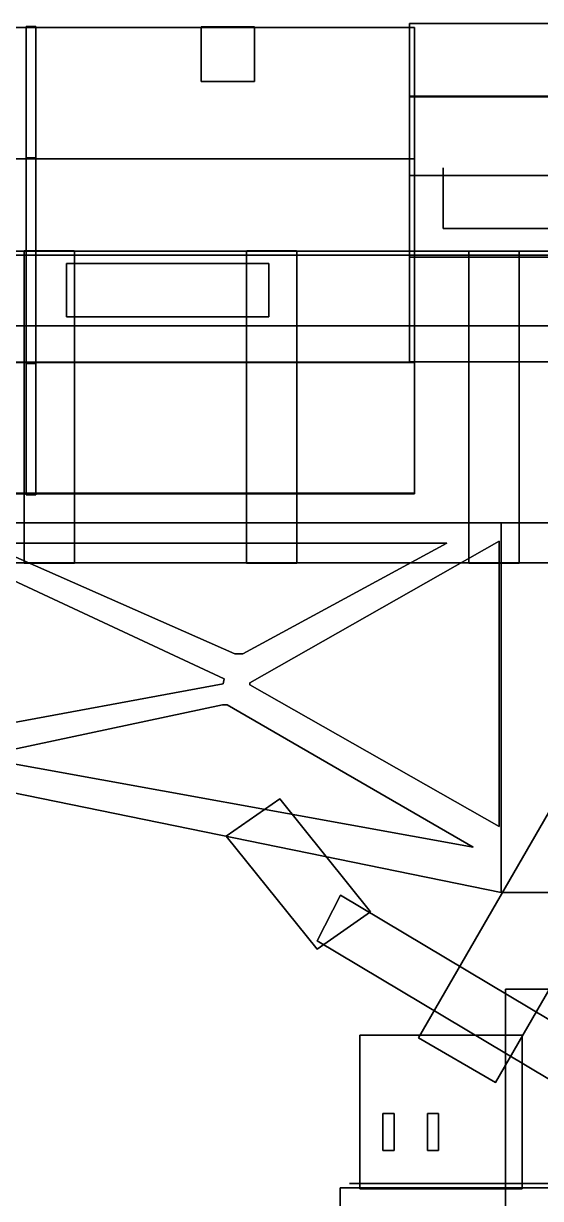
# Model space of a CAD drawing. Header units: metres. Extents: x -2105 to 1090, y 0 to 801.
# Drawn here: x -315 to -82, y 271 to 799 of the extents above; entities that cross this region are included whole.
import ezdxf

# ---------------------------------------------------------------- set-up
doc = ezdxf.new("R2010")
doc.units = ezdxf.units.M

msp = doc.modelspace()

# ---------------------------------------------------------------- linework, layer by layer
at = {"layer": 'layer1', "color": 1}
for points in [[(322.75421, 798.78442, 154.3288), (-141.1315, 798.78442, 154.3288), (-141.1315, 693.71082, 154.3288), (322.75421, 693.71082, 154.3288)], [(-141.1315, 798.78442, 154.3288), (-141.1315, 798.78442, -154.3288), (-141.1315, 693.71082, -154.3288), (-141.1315, 693.71082, 154.3288)], [(-141.1315, 798.78442, -154.3288), (322.75421, 798.78442, -154.3288), (322.75421, 693.71082, -154.3288), (-141.1315, 693.71082, -154.3288)], [(322.75421, 798.78442, -154.3288), (-141.1315, 798.78442, -154.3288), (-141.1315, 798.78442, 154.3288), (322.75421, 798.78442, 154.3288)], [(-138.93539, 797.03741, -34.3924), (-601.7312, 797.03741, -34.3924), (-601.7312, 587.5835, -34.3924), (-138.93539, 587.5835, -34.3924)], [(-138.93539, 738.00031, -155.3373), (-601.7312, 738.00031, -155.3373), (-601.7312, 797.03741, -34.3924), (-138.93539, 797.03741, -34.3924)], [(-138.93539, 797.03741, 34.3924), (-138.93539, 587.5835, 34.3924), (-601.7312, 587.5835, 34.3924), (-601.7312, 797.03741, 34.3924)], [(-138.93539, 738.00031, 155.3373), (-138.93539, 797.03741, 34.3924), (-601.7312, 797.03741, 34.3924), (-601.7312, 738.00031, 155.3373)], [(-309.22589, 737.92023, -155.62041), (-313.60959, 737.92023, -155.62041), (-313.60959, 797.27332, -34.5085), (-309.22589, 797.27332, -34.5085)], [(-309.22589, 737.92023, 155.62041), (-309.22589, 797.27332, 34.5085), (-313.60959, 797.27332, 34.5085), (-313.60959, 737.92023, 155.62041)], [(-309.20361, 586.92548, 33.4894), (-313.55511, 586.92548, 33.4894), (-313.55511, 797.40613, 33.4894), (-309.20361, 797.40613, 33.4894)], [(-309.20361, 586.92548, -33.4894), (-309.20361, 797.40613, -33.4894), (-313.55511, 797.40613, -33.4894), (-313.55511, 586.92548, -33.4894)], [(-210.9281, 772.75012, -84.2411), (-234.9415, 772.75012, -84.2411), (-234.9415, 797.27332, -34.5085), (-210.9281, 797.27332, -34.5085)], [(-210.9281, 772.75012, 84.2411), (-210.9281, 797.27332, 34.5085), (-234.9415, 797.27332, 34.5085), (-234.9415, 772.75012, 84.2411)], [(-138.93539, 738.00031, -155.3373), (-138.93539, 797.03741, -34.3924), (-138.93539, 587.5835, -34.3924), (-138.93539, 646.47321, -155.3373)], [(-138.93539, 738.00031, 155.3373), (-138.93539, 646.47321, 155.3373), (-138.93539, 587.5835, 34.3924), (-138.93539, 797.03741, 34.3924)], [(-141.1315, 766.05078, 666.46582), (-141.1315, 766.05078, -666.36871), (-141.1315, 730.39911, -654.58331), (-141.1315, 730.39911, 657.96667)], [(322.75421, 766.05078, -666.36871), (-141.1315, 766.05078, -666.36871), (-141.1315, 766.05078, 666.46582), (322.75421, 766.05078, 666.46582)], [(-141.1315, 765.8847, -666.36041), (-141.1315, 646.74469, -729.9787), (-141.1315, 646.74469, -694.32703), (-141.1315, 765.8847, -630.70868)], [(322.75421, 646.74469, -729.9787), (-141.1315, 646.74469, -729.9787), (-141.1315, 765.8847, -666.36041), (322.75421, 765.8847, -666.36041)], [(322.75421, 765.8847, -630.70868), (-141.1315, 765.8847, -630.70868), (-141.1315, 646.74469, -694.32703), (322.75421, 646.74469, -694.32703)], [(-141.1315, 765.8847, 666.36041), (-141.1315, 765.8847, 630.70868), (-141.1315, 646.74469, 694.32703), (-141.1315, 646.74469, 729.9787)], [(322.75421, 646.74469, 729.9787), (322.75421, 765.8847, 666.36041), (-141.1315, 765.8847, 666.36041), (-141.1315, 646.74469, 729.9787)], [(322.75421, 765.8847, 630.70868), (322.75421, 646.74469, 694.32703), (-141.1315, 646.74469, 694.32703), (-141.1315, 765.8847, 630.70868)], [(-601.7312, 738.00031, -155.3373), (-138.93539, 738.00031, -155.3373), (-138.93539, 646.47321, -155.3373), (-601.7312, 646.47321, -155.3373)], [(-601.7312, 738.00031, 155.3373), (-601.7312, 646.47321, 155.3373), (-138.93539, 646.47321, 155.3373), (-138.93539, 738.00031, 155.3373)], [(-309.20361, 645.95111, -156.27319), (-313.55511, 645.95111, -156.27319), (-313.55511, 738.38062, -156.27319), (-309.20361, 738.38062, -156.27319)], [(-309.20361, 645.95111, 156.27319), (-309.20361, 738.38062, 156.27319), (-313.55511, 738.38062, 156.27319), (-313.55511, 645.95111, 156.27319)], [(322.75421, 730.39911, 657.96667), (-141.1315, 730.39911, 657.96667), (-141.1315, 730.39911, -654.58331), (322.75421, 730.39911, -654.58331)], [(-126.0106, 733.93298, -135.1875), (-126.0106, 733.93298, -667.26367), (-126.0106, 706.59528, -667.26367), (-126.0106, 706.59528, -135.1875)], [(-126.0106, 733.93298, 135.1875), (-126.0106, 706.59528, 135.1875), (-126.0106, 706.59528, 667.26367), (-126.0106, 733.93298, 667.26367)], [(309.33511, 706.59528, -135.1875), (-126.0106, 706.59528, -135.1875), (-126.0106, 706.59528, -667.26367), (309.33511, 706.59528, -667.26367)], [(309.33511, 706.59528, 135.1875), (309.33511, 706.59528, 667.26367), (-126.0106, 706.59528, 667.26367), (-126.0106, 706.59528, 135.1875)], [(967.00452, 696.44031, 103.0376), (-2087.61938, 696.44031, 103.0376), (-2087.61938, 556.37012, 70.1793), (967.00427, 556.37012, 70.1793)], [(-2087.61938, 696.44031, -103.0376), (967.00452, 696.44031, -103.0376), (967.00427, 556.37012, -70.1793), (-2087.61938, 556.37012, -70.1793)], [(967.00452, 696.44031, -103.0376), (-2087.61938, 696.44031, -103.0376), (-2087.61938, 696.44031, 103.0376), (967.00452, 696.44031, 103.0376)], [(334.3895, 694.69788, 155.87579), (-1527.79382, 694.69788, 155.87579), (-1527.79382, 662.94708, 155.87579), (334.3895, 662.94708, 155.87579)], [(-1527.79382, 694.69788, -155.87579), (334.3895, 694.69788, -155.87579), (334.3895, 662.94708, -155.87579), (-1527.79382, 662.94708, -155.87579)], [(334.3895, 694.69788, -155.87579), (-1527.79382, 694.69788, -155.87579), (-1527.79382, 694.69788, 155.87579), (334.3895, 694.69788, 155.87579)], [(-291.87369, 556.2074, -70.3548), (-314.4921, 556.2074, -70.3548), (-314.4921, 696.46167, -103.1362), (-291.87369, 696.46167, -103.1362)], [(-291.87369, 556.2074, 70.3548), (-291.87369, 696.46167, 103.1362), (-314.4921, 696.46167, 103.1362), (-314.4921, 556.2074, 70.3548)], [(-292.04309, 696.55719, -103.0375), (-314.41049, 696.55719, -103.0375), (-314.41049, 696.55719, 103.0375), (-292.04309, 696.55719, 103.0375)], [(-191.8737, 556.2074, -70.3548), (-214.4921, 556.2074, -70.3548), (-214.4921, 696.46167, -103.1362), (-191.8737, 696.46167, -103.1362)], [(-191.8737, 556.2074, 70.3548), (-191.8737, 696.46167, 103.1362), (-214.4921, 696.46167, 103.1362), (-214.4921, 556.2074, 70.3548)], [(-192.04311, 696.55719, -103.0375), (-214.41051, 696.55719, -103.0375), (-214.41051, 696.55719, 103.0375), (-192.04311, 696.55719, 103.0375)], [(-91.8737, 556.2074, -70.3548), (-114.4921, 556.2074, -70.3548), (-114.4921, 696.46167, -103.1362), (-91.8737, 696.46167, -103.1362)], [(-91.8737, 556.2074, 70.3548), (-91.8737, 696.46167, 103.1362), (-114.4921, 696.46167, 103.1362), (-114.4921, 556.2074, 70.3548)], [(-204.5132, 666.992, -156.9601), (-295.47919, 666.992, -156.9601), (-295.47919, 690.96478, -156.9601), (-204.5132, 690.96478, -156.9601)], [(-204.5132, 666.992, 156.9601), (-204.5132, 690.96478, 156.9601), (-295.47919, 690.96478, 156.9601), (-295.47919, 666.992, 156.9601)], [(334.3895, 662.94708, 155.87579), (-1527.79382, 662.94708, 155.87579), (-1527.79382, 662.94708, -155.87579), (334.3895, 662.94708, -155.87579)], [(-138.93539, 646.45697, 155.3373), (-601.7312, 646.45697, 155.3373), (-601.7312, 587.41998, 34.3924), (-138.93539, 587.41998, 34.3924)], [(-138.93539, 646.45697, -155.3373), (-138.93539, 587.41998, -34.3924), (-601.7312, 587.41998, -34.3924), (-601.7312, 646.45697, -155.3373)], [(-309.22589, 646.2132, -155.62041), (-309.22589, 586.86011, -34.5085), (-313.60959, 586.86011, -34.5085), (-313.60959, 646.2132, -155.62041)], [(-309.22589, 646.2132, 155.62041), (-313.60959, 646.2132, 155.62041), (-313.60959, 586.86011, 34.5085), (-309.22589, 586.86011, 34.5085)], [(-141.1315, 646.74469, -729.9787), (322.75421, 646.74469, -729.9787), (322.75421, 646.74469, -694.32703), (-141.1315, 646.74469, -694.32703)], [(-141.1315, 646.74469, 729.9787), (-141.1315, 646.74469, 694.32703), (322.75421, 646.74469, 694.32703), (322.75421, 646.74469, 729.9787)], [(-347.11081, 574.39203, -82.735), (-347.11081, 574.39203, 82.735), (-100, 574.39203, 82.735), (-100, 574.39203, -82.735)], [(-347.11081, 458.61081, -82.735), (-347.11081, 574.39203, -82.735), (-100, 574.39203, -82.735), (-100, 408.17969, -82.735)], [(-347.11081, 574.39203, 82.735), (-347.11081, 458.61081, 82.735), (-100, 408.17969, 82.735), (-100, 574.39203, 82.735)], [(100, 574.39203, 82.735), (-100, 574.39203, 82.735), (-100, 408.17969, 82.735), (100, 408.17969, 82.735)], [(-100, 574.39203, -82.735), (100, 574.39203, -82.735), (100, 408.17969, -82.735), (-100, 408.17969, -82.735)], [(100, 574.39203, -82.735), (-100, 574.39203, -82.735), (-100, 574.39203, 82.735), (100, 574.39203, 82.735)], [(-100.8503, 437.80939, -83.0549), (-213.0399, 501.51221, -83.0549), (-213.0399, 502.41379, -83.0549), (-100.8503, 566.11658, -83.0549)], [(-100.8503, 437.80939, 83.0549), (-100.8503, 566.11658, 83.0549), (-213.0399, 502.41379, 83.0549), (-213.0399, 501.51221, 83.0549)], [(-216.21561, 515.36353, -83.0549), (-219.67349, 515.36353, -83.0549), (-332.62109, 565.13568, -83.0549), (-124.3538, 565.13568, -83.0549)], [(-216.21561, 515.36353, 83.0549), (-124.3538, 565.13568, 83.0549), (-332.62109, 565.13568, 83.0549), (-219.67349, 515.36353, 83.0549)], [(-102.5122, 322.7623, -94.0415), (-137.13409, 342.75119, -94.0415), (-10.8422, 561.49512, -94.0415), (23.7796, 541.5061, -94.0415)], [(-137.13409, 342.75119, -82.1264), (-10.8422, 561.49512, -82.1264), (-10.8422, 561.49512, -94.0415), (-137.13409, 342.75119, -94.0415)], [(23.7796, 541.5061, -82.1264), (-10.8422, 561.49512, -82.1264), (-137.13409, 342.75119, -82.1264), (-102.5122, 322.7623, -82.1264)], [(-102.5122, 322.7623, 94.0415), (23.7796, 541.5061, 94.0415), (-10.8422, 561.49512, 94.0415), (-137.13409, 342.75119, 94.0415)], [(-137.13409, 342.75119, 82.1264), (-137.13409, 342.75119, 94.0415), (-10.8422, 561.49512, 94.0415), (-10.8422, 561.49512, 82.1264)], [(23.7796, 541.5061, 82.1264), (-102.5122, 322.7623, 82.1264), (-137.13409, 342.75119, 82.1264), (-10.8422, 561.49512, 82.1264)], [(967.00427, 556.37012, 70.1793), (-2087.61938, 556.37012, 70.1793), (-2087.61938, 556.37012, -70.1793), (967.00427, 556.37012, -70.1793)], [(-224.5408, 504.12189, -83.0549), (-224.97839, 501.97839, -83.0549), (-335.25229, 481.5867, -83.0549), (-335.5242, 555.81738, -83.0549)], [(-224.5408, 504.12189, 83.0549), (-335.5242, 555.81738, 83.0549), (-335.25229, 481.5867, 83.0549), (-224.97839, 501.97839, 83.0549)], [(23.7796, 541.5061, -82.1264), (-102.5122, 322.7623, -82.1264), (-102.5122, 322.7623, -94.0415), (23.7796, 541.5061, -94.0415)], [(23.7796, 541.5061, 82.1264), (23.7796, 541.5061, 94.0415), (-102.5122, 322.7623, 94.0415), (-102.5122, 322.7623, 82.1264)], [(-225.26691, 492.57709, -83.0549), (-223.2025, 492.5769, -83.0549), (-112.6377, 428.5556, -83.0549), (-335.8316, 469.04251, -83.0549)], [(-225.26691, 492.57709, 83.0549), (-335.8316, 469.04251, 83.0549), (-112.6377, 428.5556, 83.0549), (-223.2025, 492.5769, 83.0549)], [(-347.11081, 458.61081, 82.735), (-347.11081, 458.61081, -82.735), (-100, 408.17969, -82.735), (-100, 408.17969, 82.735)], [(-158.7049, 399.47781, -13.5109), (-199.561, 450.29651, -13.5109), (-223.5748, 433.4819, -13.5109), (-182.7187, 382.66321, -13.5109)], [(-199.561, 450.29651, -42.8263), (-158.7049, 399.47781, -42.8263), (-182.7187, 382.66321, -42.8263), (-223.5748, 433.4819, -42.8263)], [(-158.7049, 399.47781, 13.5109), (-182.7187, 382.66321, 13.5109), (-223.5748, 433.4819, 13.5109), (-199.561, 450.29651, 13.5109)], [(-199.561, 450.29651, 42.8263), (-223.5748, 433.4819, 42.8263), (-182.7187, 382.66321, 42.8263), (-158.7049, 399.47781, 42.8263)], [(-158.7049, 399.47781, -42.8263), (-199.561, 450.29651, -42.8263), (-199.561, 450.29651, -13.5109), (-158.7049, 399.47781, -13.5109)], [(-158.7049, 399.47781, 42.8263), (-158.7049, 399.47781, 13.5109), (-199.561, 450.29651, 13.5109), (-199.561, 450.29651, 42.8263)], [(-182.7187, 382.66321, -13.5109), (-223.5748, 433.4819, -13.5109), (-223.5748, 433.4819, -42.8263), (-182.7187, 382.66321, -42.8263)], [(-182.7187, 382.66321, 13.5109), (-182.7187, 382.66321, 42.8263), (-223.5748, 433.4819, 42.8263), (-223.5748, 433.4819, 13.5109)], [(-172.2021, 406.9263, -41.7986), (-58.4916, 339.03101, -41.7986), (-68.9855, 318.54349, -41.7986), (-182.6964, 386.439, -41.7986)], [(-58.4916, 339.03101, -15.2663), (-172.2021, 406.9263, -15.2663), (-182.6964, 386.439, -15.2663), (-68.9855, 318.54349, -15.2663)], [(-172.2021, 406.9263, 41.7986), (-182.6964, 386.439, 41.7986), (-68.9855, 318.54349, 41.7986), (-58.4916, 339.03101, 41.7986)], [(-58.4916, 339.03101, 15.2663), (-68.9855, 318.54349, 15.2663), (-182.6964, 386.439, 15.2663), (-172.2021, 406.9263, 15.2663)], [(-58.4916, 339.03101, -15.2663), (-58.4916, 339.03101, -41.7986), (-172.2021, 406.9263, -41.7986), (-172.2021, 406.9263, -15.2663)], [(-58.4916, 339.03101, 15.2663), (-172.2021, 406.9263, 15.2663), (-172.2021, 406.9263, 41.7986), (-58.4916, 339.03101, 41.7986)], [(100, 408.17969, 82.735), (-100, 408.17969, 82.735), (-100, 408.17969, -82.735), (100, 408.17969, -82.735)], [(-158.7049, 399.47781, -42.8263), (-158.7049, 399.47781, -13.5109), (-182.7187, 382.66321, -13.5109), (-182.7187, 382.66321, -42.8263)], [(-158.7049, 399.47781, 42.8263), (-182.7187, 382.66321, 42.8263), (-182.7187, 382.66321, 13.5109), (-158.7049, 399.47781, 13.5109)], [(-182.6964, 386.439, -15.2663), (-182.6964, 386.439, -41.7986), (-68.9855, 318.54349, -41.7986), (-68.9855, 318.54349, -15.2663)], [(-182.6964, 386.439, 15.2663), (-68.9855, 318.54349, 15.2663), (-68.9855, 318.54349, 41.7986), (-182.6964, 386.439, 41.7986)], [(0, 364.71991, 116.0596), (-98.103, 364.71991, 59.4198), (-98.103, 254.24361, 59.4198), (0, 254.24361, 116.0596)], [(-98.103, 364.71991, 59.4198), (-98.103, 364.71991, -53.8598), (-98.103, 254.24361, -53.8598), (-98.103, 254.24361, 59.4198)], [(-98.103, 364.71991, -53.8598), (0, 364.71991, -110.4996), (0, 254.24361, -110.4996), (-98.103, 254.24361, -53.8598)], [(0, 364.71991, 2.78), (-98.103, 364.71991, 59.4198), (0, 364.71991, 116.0596)], [(0, 364.71991, 2.78), (-98.103, 364.71991, -53.8598), (-98.103, 364.71991, 59.4198)], [(0, 364.71991, 2.78), (0, 364.71991, -110.4996), (-98.103, 364.71991, -53.8598)], [(-90.4908, 344.03671, -81.9727), (-163.5181, 344.03671, -81.9727), (-163.5181, 274.90741, -81.9727), (-90.4908, 274.90741, -81.9727)], [(-163.5181, 344.03671, -81.9727), (-163.5181, 344.03671, -97.8897), (-163.5181, 274.90741, -97.8897), (-163.5181, 274.90741, -81.9727)], [(-163.5181, 344.03671, -97.8897), (-90.4908, 344.03671, -97.8897), (-90.4908, 274.90741, -97.8897), (-163.5181, 274.90741, -97.8897)], [(-90.4908, 344.03671, -97.8897), (-163.5181, 344.03671, -97.8897), (-163.5181, 344.03671, -81.9727), (-90.4908, 344.03671, -81.9727)], [(-90.4908, 344.03671, 81.9727), (-90.4908, 274.90741, 81.9727), (-163.5181, 274.90741, 81.9727), (-163.5181, 344.03671, 81.9727)], [(-163.5181, 344.03671, 81.9727), (-163.5181, 274.90741, 81.9727), (-163.5181, 274.90741, 97.8897), (-163.5181, 344.03671, 97.8897)], [(-163.5181, 344.03671, 97.8897), (-163.5181, 274.90741, 97.8897), (-90.4908, 274.90741, 97.8897), (-90.4908, 344.03671, 97.8897)], [(-90.4908, 344.03671, 97.8897), (-90.4908, 344.03671, 81.9727), (-163.5181, 344.03671, 81.9727), (-163.5181, 344.03671, 97.8897)], [(-90.4908, 344.03671, -97.8897), (-90.4908, 344.03671, -81.9727), (-90.4908, 274.90741, -81.9727), (-90.4908, 274.90741, -97.8897)], [(-90.4908, 344.03671, 97.8897), (-90.4908, 274.90741, 97.8897), (-90.4908, 274.90741, 81.9727), (-90.4908, 344.03671, 81.9727)], [(-148.12849, 292.12561, -98.1193), (-153.16901, 292.12561, -98.1193), (-153.16901, 308.81119, -98.1193), (-148.12849, 308.81119, -98.1193)], [(-148.12849, 292.12561, 98.1193), (-148.12849, 308.81119, 98.1193), (-153.16901, 308.81119, 98.1193), (-153.16901, 292.12561, 98.1193)], [(-128.14011, 292.12561, -98.1193), (-133.1806, 292.12561, -98.1193), (-133.1806, 308.81119, -98.1193), (-128.14011, 308.81119, -98.1193)], [(-128.14011, 292.12561, 98.1193), (-128.14011, 308.81119, 98.1193), (-133.1806, 308.81119, 98.1193), (-133.1806, 292.12561, 98.1193)], [(0, 275.39291, 199.02901), (-172.3642, 275.39291, 99.5145), (-172.3642, 247.504, 99.5145), (0, 247.504, 199.02901)], [(-172.3642, 275.39291, 99.5145), (-172.3642, 275.39291, -99.5145), (-172.3642, 247.504, -99.5145), (-172.3642, 247.504, 99.5145)], [(-172.3642, 275.39291, -99.5145), (0, 275.39291, -199.02901), (0, 247.504, -199.02901), (-172.3642, 247.504, -99.5145)], [(0, 275.39291), (-172.3642, 275.39291, 99.5145), (0, 275.39291, 199.02901)], [(0, 275.39291), (-172.3642, 275.39291, -99.5145), (-172.3642, 275.39291, 99.5145)], [(0, 275.39291), (0, 275.39291, -199.02901), (-172.3642, 275.39291, -99.5145)], [(0, 277.4028), (-168.1189, 277.4028, 97.0635), (0, 277.4028, 194.127)], [(0, 277.4028), (-168.1189, 277.4028, -97.0635), (-168.1189, 277.4028, 97.0635)], [(0, 277.4028), (0, 277.4028, -194.127), (-168.1189, 277.4028, -97.0635)]]:
    msp.add_3dface(points, dxfattribs=at)

doc.saveas('drawing.dxf')
